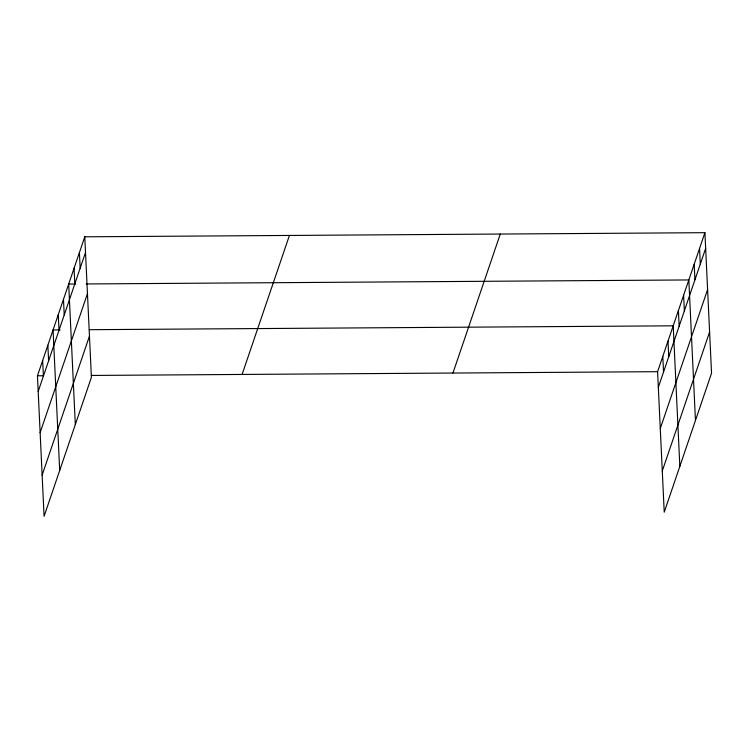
<?xml version="1.0" encoding="UTF-8"?>
<svg xmlns="http://www.w3.org/2000/svg" width="749" height="749" viewBox="0 0 749 749"><rect width="100%" height="100%" fill="white"/><g stroke="black" fill="none" stroke-linecap="round" stroke-linejoin="round"><path stroke-width="1.12" d="M84.777 236.806L91.406 377.318L44.079 516.314L37.45 375.801L84.777 236.806L704.921 232.686L711.55 373.199L664.223 512.194L657.594 371.682L704.921 232.686M38.19 391.427L85.517 252.441M40.128 432.641L87.464 293.645M42.131 475.1L89.468 336.104M242.096 374.444L289.432 235.448M452.948 373.039L500.276 234.053M658.324 387.308L705.661 248.322M660.272 428.522L707.608 289.526M662.275 470.981L709.603 331.985M75.705 284.021L68.693 284.068L75.312 424.571M86.229 283.955L688.827 279.948L695.456 420.451M60.089 329.888L53.067 329.935L59.695 470.447M89.318 329.691L673.211 325.815L679.839 466.318M37.45 375.801L43.302 375.764M91.247 375.446L657.594 371.682M699.557 248.443L700.296 264.069M694.192 264.191L694.932 279.826M683.622 295.237L684.361 310.863M678.416 310.526L679.156 326.152M668.005 341.104L668.745 356.73M662.799 356.393L663.539 372.019M79.422 252.563L80.152 268.189M74.057 268.311L74.788 283.946M63.487 299.357L64.217 314.983M58.272 314.646L59.012 330.272M47.861 345.223L48.601 360.849M42.656 360.512L43.395 376.138"/></g></svg>
